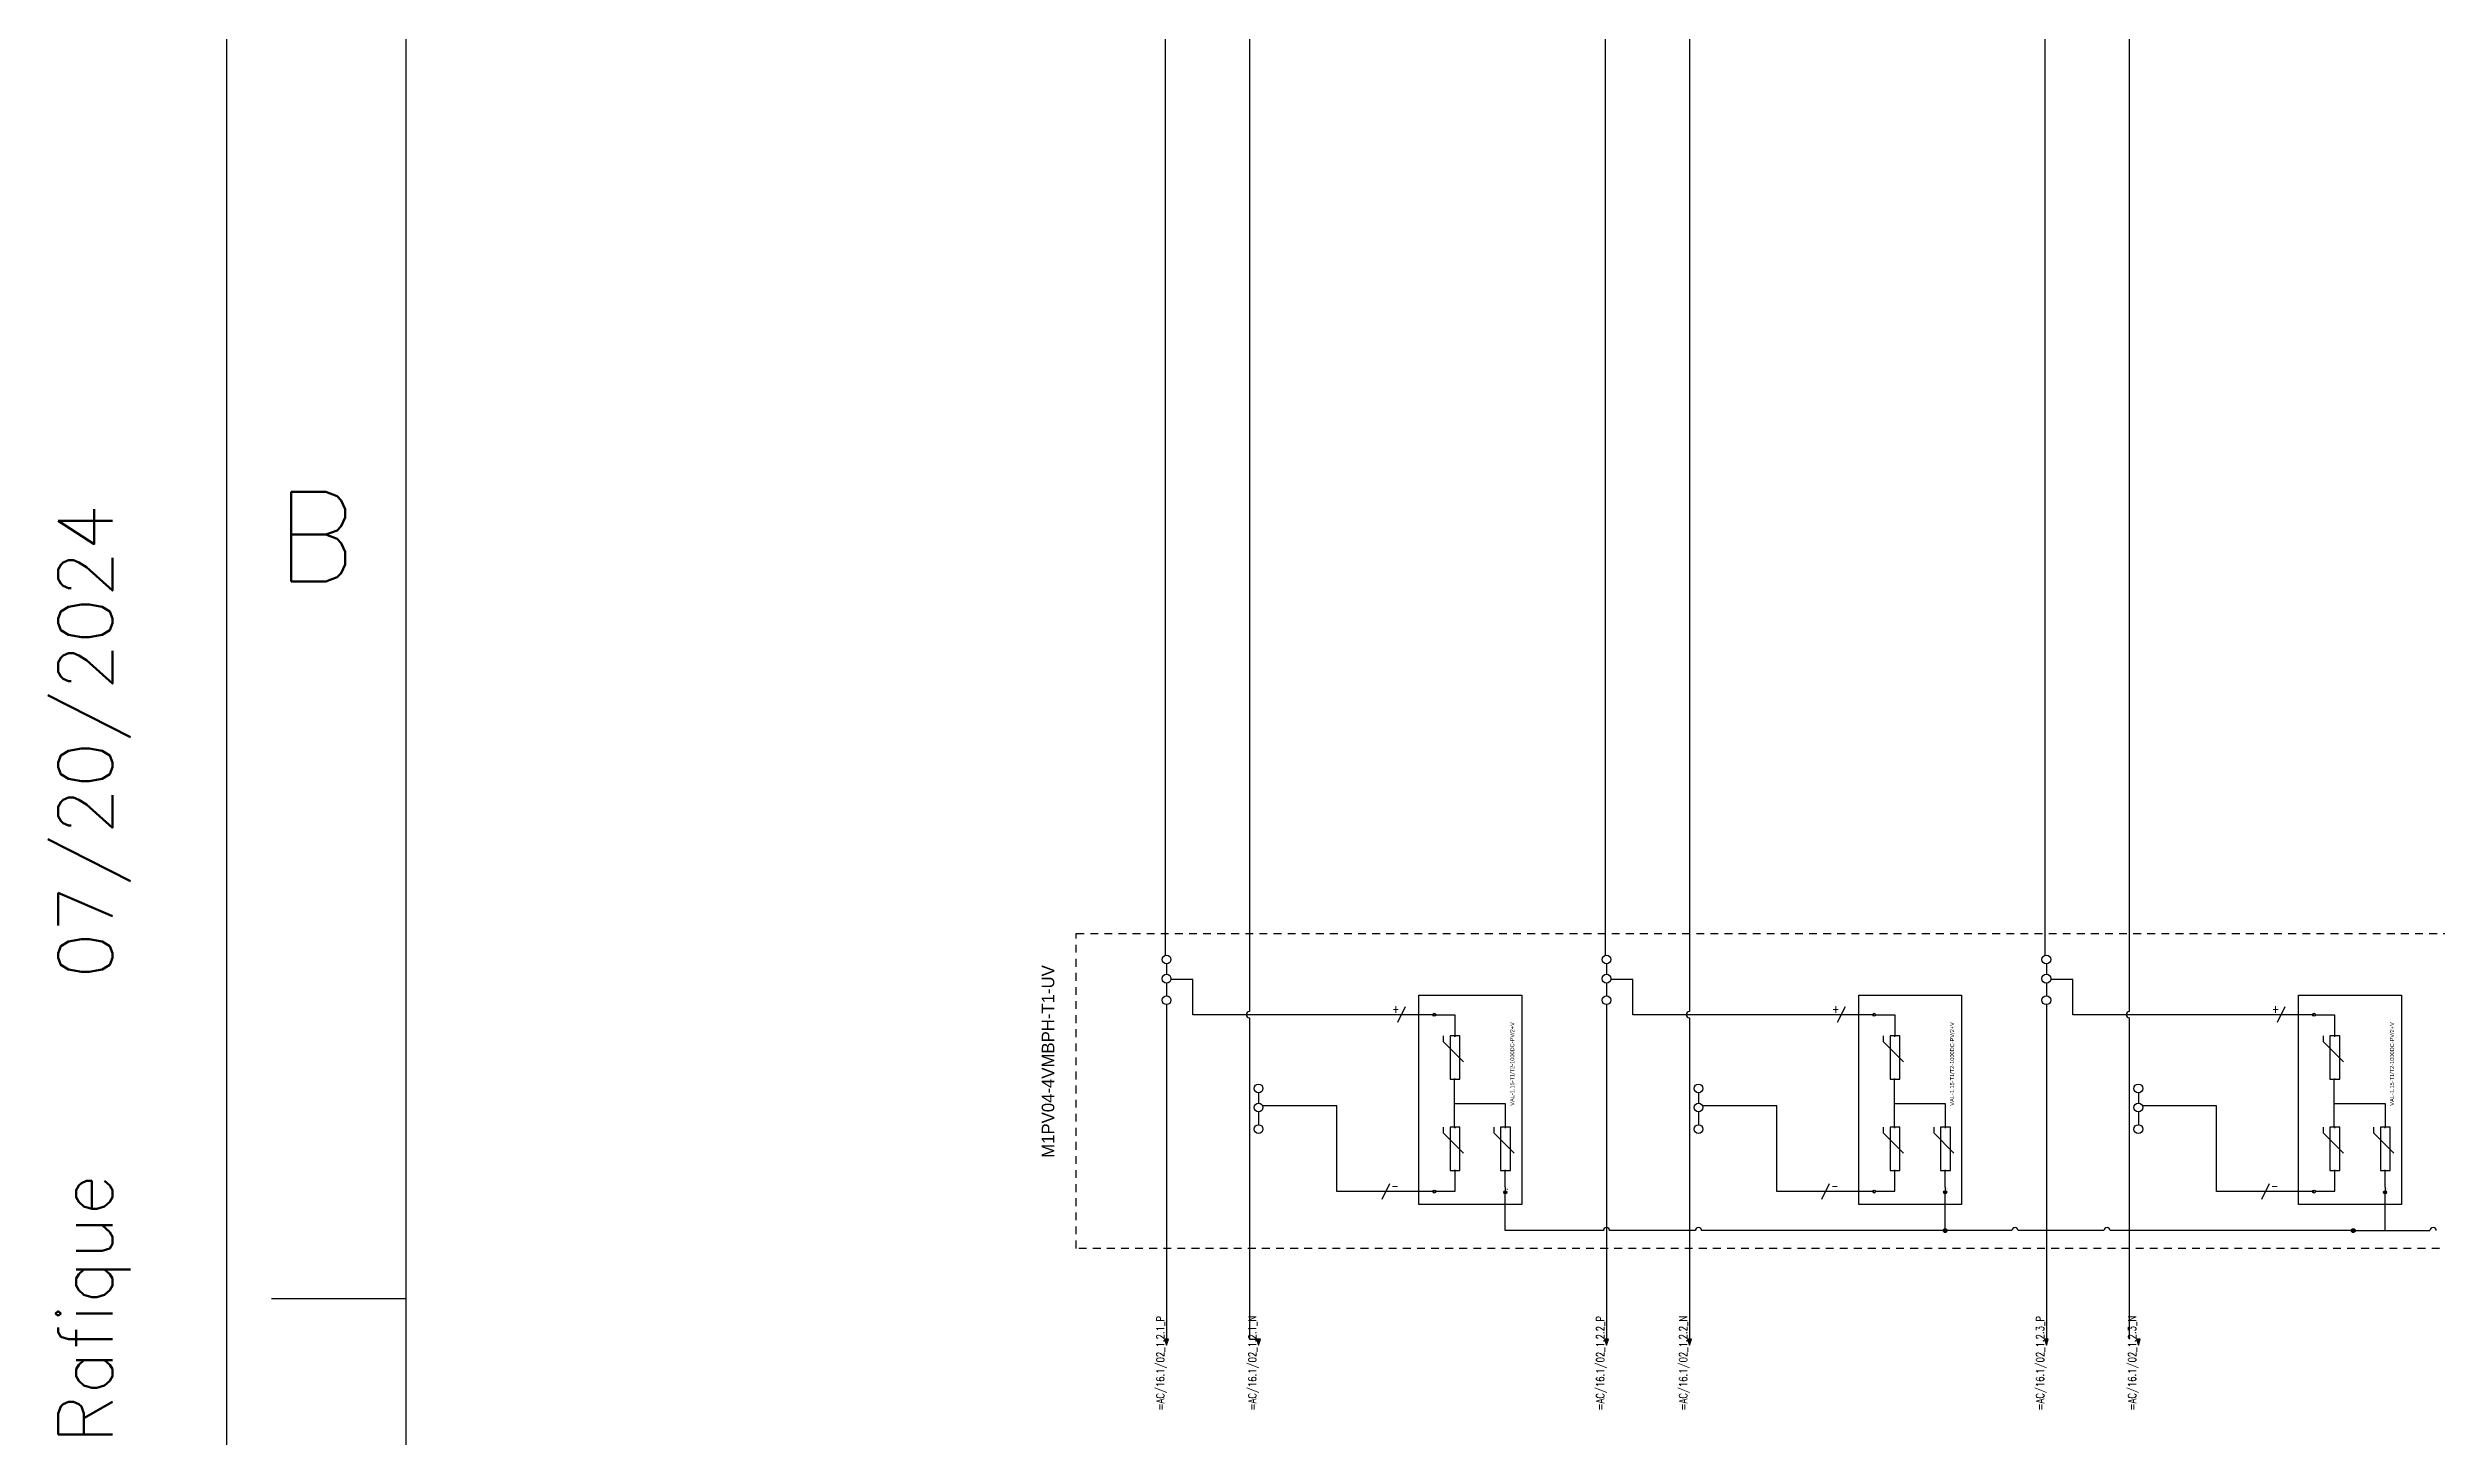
# Model space of a CAD drawing. Header units: inches. Extents: x 4 to 127, y -3 to 89.
# Drawn here: x 3.65 to 41.78, y 17.71 to 39.89 of the extents above; entities that cross this region are included whole.
import ezdxf
from ezdxf.enums import TextEntityAlignment as Align

# ---------------------------------------------------------------- set-up
doc = ezdxf.new("R2010")
doc.units = ezdxf.units.IN
doc.header["$MEASUREMENT"] = 0
doc.linetypes.add('HIDDEN2', pattern=[0.1875, 0.125, -0.0625])
for name, color, linetype in [('GRY_20AWG', 9, 'Continuous'), ('LOCBOX', 92, 'HIDDEN2'), ('MISC', 2, 'Continuous'), ('RED_12AWG', 1, 'Continuous'), ('SYMS', 7, 'Continuous'), ('TAGS', 51, 'Continuous'), ('Title Block', 7, 'Continuous'), ('Viewport', 7, 'Continuous'), ('WHT_12AWG', 7, 'Continuous'), ('WIREREF', 61, 'Continuous')]:
    doc.layers.add(name, color=color, linetype=linetype)
doc.styles.add('Roman', font='romans')
doc.styles.add('WD', font='romans.shx')
doc.styles.add('WD_IEC', font='isocp2.shx', dxfattribs={"width": 0.9, "height": 4})

# ---------------------------------------------------------------- blocks, each defined once
blk = doc.blocks.new('ANSI_border_C')
at = {"layer": 'Title Block'}
for p, q in [((0, 16), (0, 0)), ((0.5, 15.25), (0.5, 0.75)), ((0.125, 4), (0.5, 4))]:
    blk.add_line(p, q, dxfattribs=at)
at = {"layer": 'Title Block', "style": 'Roman'}
blk.add_text('B', height=0.25, dxfattribs=at).set_placement((0.25, 6.125), align=Align.MIDDLE_CENTER)
blk = doc.blocks.new('JIC_border_C')
at = {"xscale": 5.726708801404052, "yscale": 5.726708801404052, "zscale": 5.726708801404052}
blk.add_blockref('ANSI_border_C', (6.5, -3), dxfattribs=at)
blk = doc.blocks.new('HA1S4')
for points in [[(0, 0), (-0.031, 0), (0, -0.094), (0.031, 0), (0, 0)], [(0.016, -0.011), (-0.016, -0.011), (0, -0.058), (0.016, -0.011)]]:
    blk.add_lwpolyline(points)
at = {"style": 'WD', "flags": 1}
for tag, p in [('X2TERM01', (0, 0)), ('SIGCODE', (0.035, -0.083))]:
    blk.add_attdef(tag, p, '', height=0.01, dxfattribs=at)
at = {"style": 'WD', "width": 0.7}
for tag, p in [('XREF', (0.088, -0.062)), ('DESC1', (0.088, 0.113))]:
    blk.add_attdef(tag, p, '', height=0.125, dxfattribs=at)
at = {"style": 'WD', "width": 0.8, "flags": 8}
blk.add_attdef('WIRENO', text='', height=0.125, dxfattribs=at).set_placement((0, -0.259), align=Align.CENTER)
blk = doc.blocks.new('WDDOT')
for radius in [0.03, 0.0187, 0.00929]:
    blk.add_circle((0, 0), radius)
blk = doc.blocks.new('HT0_02')
blk.add_circle((0, 0), 0.0699)
at = {"style": 'WD', "flags": 1}
for tag, p in [('X4TERM01', (-0.07, 0)), ('X2TERM01', (0, 0.07)), ('X1TERM01', (0.07, 0)), ('X8TERM01', (0, -0.07))]:
    blk.add_attdef(tag, p, '', height=0.01, dxfattribs=at)
blk = doc.blocks.new('HGND4')
for p, q in [((0, 0), (10, 0)), ((10, -3.8), (10, 3.8)), ((11.2, -2.5), (11.2, 2.5)), ((12.5, -1.2), (12.5, 1.2))]:
    blk.add_line(p, q)
blk.add_circle((10, 0), 5)
at = {"style": 'WD_IEC'}
for tag, p in [('TAG1', (2.5, 4.6)), ('INST', (2.5, 11.6)), ('LOC', (2.5, 8.1))]:
    blk.add_attdef(tag, text='', height=2.5, dxfattribs=at).set_placement(p, align=Align.RIGHT)
at = {"style": 'WD_IEC', "flags": 1}
blk.add_attdef('X4TERM01', (0, 0), '', height=0.32, dxfattribs=at)
blk = doc.blocks.new('VT0_05')
blk.add_lwpolyline([(0.08, -0.06), (0, 0.08), (-0.08, -0.06)], close=True)
at = {"style": 'WD', "flags": 1}
for tag, p in [('X4TERM01', (-0.05, 0)), ('X2TERM01', (0, 0.08)), ('X1TERM01', (0.05, 0)), ('X8TERM01', (0, -0.06))]:
    blk.add_attdef(tag, p, '', height=0.01, dxfattribs=at)
blk = doc.blocks.new('Lightening Surge Arrestor')
at = {"color": 5}
for p, q in [((0.502, 2.919), (0.502, 2.827)), ((0.502, 2.827), (0.826, 2.503)), ((0.502, 1.459), (0.502, 1.367)), ((0.502, 1.367), (0.826, 1.043)), ((1.308, 1.459), (1.308, 1.367)), ((1.308, 1.367), (1.632, 1.043))]:
    blk.add_line(p, q, dxfattribs=at)
for points in [[(0.112, 3.569), (1.754, 3.569), (1.754, 0.222), (0.112, 0.222)], [(0.768, 2.919), (0.611, 2.919), (0.611, 2.225), (0.768, 2.225)], [(0.768, 1.459), (0.611, 1.459), (0.611, 0.765), (0.768, 0.765)], [(1.574, 1.459), (1.417, 1.459), (1.417, 0.765), (1.574, 0.765)]]:
    blk.add_lwpolyline(points, close=True, dxfattribs=at)
at = {"layer": 'GRY_20AWG'}
blk.add_line((1.492, 0.502), (1.492, 0.468), dxfattribs=at)
at = {"layer": 'RED_12AWG'}
for p, q in [((0.382, 3.255), (0.686, 3.255)), ((0.686, 3.255), (0.686, 2.926)), ((0.69, 2.919), (0.684, 2.919)), ((0.681, 1.459), (0.681, 2.226)), ((0.681, 1.835), (1.492, 1.835)), ((1.492, 1.835), (1.492, 1.466)), ((0.69, 1.459), (0.681, 1.459)), ((0.69, 0.435), (0.69, 0.766)), ((0.381, 0.435), (0.69, 0.435)), ((1.492, 0.502), (1.492, 0.757))]:
    blk.add_line(p, q, dxfattribs=at)
at = {"layer": 'SYMS'}
for name, p, xscale, yscale, zscale in [('HT0_02', (0.358, 3.255), 0.3314421991292846, 0.3314421991292846, 0.3314421991292846), ('VT0_05', (0.686, 2.918), 0.1052161047490845, 0.1052161047490845, 0.1052161047490845), ('VT0_05', (0.686, 1.458), 0.1052161047490845, 0.1052161047490845, 0.1052161047490845), ('HT0_02', (0.69, 1.459), 0.01504368401050088, 0.01504368401050088, 0.01504368401050088), ('VT0_05', (1.492, 1.458), 0.1052161047490845, 0.1052161047490845, 0.1052161047490845), ('HT0_02', (0.358, 0.429), 0.3314421991292846, 0.3314421991292846, 0.3314421991292846)]:
    blk.add_blockref(name, p, dxfattribs=dict(at, xscale=xscale, yscale=yscale, zscale=zscale))
at = {"layer": 'SYMS', "xscale": -0.1052161047490845, "yscale": 0.1052161047490845, "zscale": 0.1052161047490845, "rotation": 180}
for p in [(0.686, 2.226), (0.686, 0.766), (1.492, 0.766)]:
    blk.add_blockref('VT0_05', p, dxfattribs=at)
at = {"layer": 'SYMS'}
ref = blk.add_blockref('HGND4', (1.492, 0.468), dxfattribs=dict(at, xscale=0.005, yscale=0.005, zscale=0.005, rotation=270))
ref.add_attrib('TAG1', 'PE', dxfattribs={"layer": 'TAGS', "height": 0.0125, "rotation": 270, "style": 'WD_IEC'}).set_placement((1.515, 0.455), align=Align.RIGHT)
at = {"color": 5, "insert": (1.57, 1.801), "char_height": 0.065, "attachment_point": 1, "rotation": 90}
blk.add_mtext_dynamic_manual_height_columns('VAL-1.15-T1/T2-1000DC-PV/2+V', width=1.87491, gutter_width=0.325, heights=[0], dxfattribs=at)
for tag, p in [('+', (0.447, 3.312)), ('-', (0.457, 0.49))]:
    blk.add_attdef(tag, p, '', height=0.065)
at = {"color": 5}
blk.add_attdef('VAL-1.15-T1/T2-1000DC-PV/2+V', (1.651, 1.798), '', height=0.065, rotation=90, dxfattribs=at)
blk = doc.blocks.new('VT0_02')
blk.add_circle((0, 0), 0.0699)
at = {"style": 'WD', "flags": 1}
for tag, p in [('X4TERM01', (-0.07, 0)), ('X2TERM01', (0, 0.07)), ('X1TERM01', (0.07, 0)), ('X8TERM01', (0, -0.07))]:
    blk.add_attdef(tag, p, '', height=0.01, dxfattribs=at)
blk = doc.blocks.new('HW01')
for p, q in [((0.062, 0.125), (-0.062, -0.125)), ((0.031, 0), (-0.031, 0))]:
    blk.add_line(p, q)
at = {"style": 'WD', "width": 0.7, "flags": 1}
for tag, p in [('INST', (0, 0.357)), ('LOC', (0, 0.188)), ('DESC1', (0, -0.456)), ('XREF', (0, -0.3)), ('DESC2', (0, -0.613))]:
    blk.add_attdef(tag, text='', height=0.125, dxfattribs=at).set_placement(p, align=Align.CENTER)
at = {"style": 'WD', "width": 0.8}
blk.add_attdef('TAG1', text='', height=0.125, dxfattribs=at).set_placement((-0.031, 0.031), align=Align.RIGHT)
at = {"style": 'WD', "flags": 1}
for tag, p in [('X4TERM01', (-0.031, 0)), ('X1TERM01', (0.031, 0))]:
    blk.add_attdef(tag, p, '', height=0.0125, dxfattribs=at)
at = {"linetype": 'Continuous', "style": 'WD', "flags": 9}
blk.add_attdef('ASSYCODE', text='', height=0.01, dxfattribs=at).set_placement((0.029, 0.042), align=Align.CENTER)
at = {"style": 'WD'}
for tag, p in [('X2LINK', (0, 0.125)), ('X8LINK', (0, -0.125))]:
    blk.add_attdef(tag, p, '', height=0.01, dxfattribs=at)
at = {"style": 'WD', "flags": 9}
blk.add_attdef('FAMILY', text='', height=0.01, dxfattribs=at).set_placement((0.023, 0.118), align=Align.CENTER)
at = {"style": 'WD', "width": 0.8}
blk.add_attdef('RATING1', (0.094, 0.031), '', height=0.125, dxfattribs=at)
at = {"style": 'WD', "width": 0.8, "flags": 1}
blk.add_attdef('MFG', text='', height=0.0938, dxfattribs=at).set_placement((-0.125, -0.031), align=Align.TOP_RIGHT)
blk.add_attdef('CAT', text='', height=0.0938, dxfattribs=at).set_placement((0.031, -0.031), align=Align.TOP_LEFT)
blk = doc.blocks.new('JIC_tblock_desc_C')
at = {"color": 0, "style": 'Roman', "flags": 8}
for tag, p in [('FNAME', (-20.6363, 6.8195)), ('REVDATE', (-20.6363, 4.1057)), ('USER', (-20.6363, 1.4768))]:
    blk.add_attdef(tag, p, '', height=0.15, rotation=90, dxfattribs=at)
at = {"style": 'WD'}
for tag, p in [('PROJDESC', (-2.125, 1.5)), ('TITLE1', (-2.125, 1.095)), ('TITLE2', (-2.125, 0.785))]:
    blk.add_attdef(tag, text='', height=0.08, dxfattribs=at).set_placement(p, align=Align.CENTER)
for tag, p in [('FSCM_NO', (-3.4004, 0.3365)), ('DWG_NO', (-1.6588, 0.3365)), ('SIZE', (-4.1624, 0.3198)), ('REV', (-0.2648, 0.3031)), ('SCALE', (-3.6344, 0.0688)), ('SHEET', (-0.8829, 0.0925))]:
    blk.add_attdef(tag, p, '', height=0.065, dxfattribs=at)
at = {"style": 'WD', "flags": 1}
blk.add_attdef('WD_TB', (-5.5702, 0.1772), '', height=0.086, dxfattribs=at)

msp = doc.modelspace()

# ---------------------------------------------------------------- linework, layer by layer
at = {"layer": 'GRY_20AWG', "color": 240, "true_color": 0xed1f24}
for p, q in [((21.486, 61.873), (21.486, 25.393)), ((28.509, 61.873), (28.509, 25.393)), ((35.532, 61.873), (35.532, 25.393)), ((21.509, 25.253), (21.509, 25.088)), ((28.532, 25.253), (28.532, 25.088)), ((35.555, 25.253), (35.555, 25.088)), ((21.509, 24.948), (21.509, 24.743)), ((21.93, 25.004), (21.579, 25.004)), ((21.93, 24.442), (21.93, 25.004)), ((28.532, 24.948), (28.532, 24.743)), ((28.953, 25.004), (28.602, 25.004)), ((28.953, 24.442), (28.953, 25.004)), ((35.555, 24.948), (35.555, 24.743)), ((35.976, 25.004), (35.625, 25.004)), ((35.976, 24.442), (35.976, 25.004)), ((21.509, 24.603), (21.509, 19.258)), ((25.225, 24.442), (21.93, 24.442)), ((25.784, 24.442), (25.288, 24.442)), ((28.532, 24.603), (28.532, 19.258)), ((32.248, 24.442), (28.953, 24.442)), ((32.806, 24.442), (32.31, 24.442)), ((35.555, 24.603), (35.555, 19.258)), ((39.271, 24.442), (35.976, 24.442)), ((39.829, 24.442), (39.333, 24.442)), ((22.978, 23.195), (22.978, 23.03)), ((22.978, 22.89), (22.978, 22.685)), ((24.227, 22.984), (23.048, 22.984)), ((24.227, 21.616), (24.227, 22.984)), ((30.001, 23.195), (30.001, 23.03)), ((30.001, 22.89), (30.001, 22.685)), ((31.25, 22.984), (30.071, 22.984)), ((31.25, 21.616), (31.25, 22.984)), ((37.024, 23.195), (37.024, 23.03)), ((37.024, 22.89), (37.024, 22.685)), ((38.273, 22.984), (37.094, 22.984)), ((38.273, 21.616), (38.273, 22.984)), ((24.974, 21.616), (24.227, 21.616)), ((25.784, 21.616), (25.037, 21.616)), ((31.997, 21.616), (31.25, 21.616)), ((32.806, 21.616), (32.059, 21.616)), ((39.02, 21.616), (38.273, 21.616)), ((39.829, 21.616), (39.082, 21.616))]:
    msp.add_line(p, q, dxfattribs=at)
at = {"layer": 'GRY_20AWG', "color": 3}
msp.add_line((40.456, 20.993), (41.68, 20.993), dxfattribs=at)
msp.add_arc((41.73, 20.993), 0.05, 0, 180, dxfattribs=at)
at = {"layer": 'LOCBOX', "color": 6}
msp.add_lwpolyline([(20.067, 25.738), (63.207, 25.738), (63.207, 20.709), (20.067, 20.709)], close=True, dxfattribs=at)
at = {"layer": 'WHT_12AWG', "color": 240, "true_color": 0xed1f24}
for p, q in [((22.833, 72.29), (22.833, 24.492)), ((29.856, 72.29), (29.856, 24.492)), ((36.879, 72.29), (36.879, 24.492)), ((22.833, 24.392), (22.833, 19.258)), ((29.856, 24.392), (29.856, 19.258)), ((36.879, 24.392), (36.879, 19.258)), ((22.833, 19.258), (22.978, 19.258))]:
    msp.add_line(p, q, dxfattribs=at)
at = {"layer": 'WHT_12AWG', "color": 3}
for p, q in [((26.917, 20.993), (26.917, 21.595)), ((33.94, 20.993), (33.94, 21.595)), ((40.962, 20.993), (40.962, 21.595)), ((28.482, 20.993), (26.917, 20.993)), ((29.951, 20.993), (28.582, 20.993)), ((33.94, 20.993), (30.051, 20.993)), ((35.005, 20.993), (33.94, 20.993)), ((36.474, 20.993), (35.105, 20.993)), ((40.456, 20.993), (36.574, 20.993))]:
    msp.add_line(p, q, dxfattribs=at)
at = {"layer": 'WHT_12AWG'}
for centre in [(22.833, 24.442), (29.856, 24.442), (36.879, 24.442)]:
    msp.add_arc(centre, 0.05, 90, 270, dxfattribs=at)
at = {"layer": 'WHT_12AWG', "color": 3}
for centre in [(28.532, 20.993), (30.001, 20.993), (35.055, 20.993), (36.524, 20.993)]:
    msp.add_arc(centre, 0.05, 0, 180, dxfattribs=at)

# ---------------------------------------------------------------- block references
ref = msp.add_blockref('JIC_tblock_desc_C', (123.898, 1.295), dxfattribs=dict(xscale=5.777177524552554, yscale=5.777177524552554, zscale=5.777177524552554))
ref.add_attrib('USER', 'Engr Usama Rafique', (4.678, 9.827), dxfattribs={"color": 0, "height": 0.86658, "rotation": 90, "style": 'Roman', "flags": 8})
ref.add_attrib('REVDATE', '07/20/2024', (4.678, 25.015), dxfattribs={"color": 0, "height": 0.8666, "rotation": 90, "style": 'Roman', "flags": 8})
for p in [(25.425, 21.187), (32.448, 21.187), (39.471, 21.187)]:
    msp.add_blockref('Lightening Surge Arrestor', p)
at = {"layer": 'SYMS'}
for p in [(21.509, 25.323), (28.532, 25.323), (35.555, 25.323), (21.509, 25.018), (28.532, 25.018), (35.555, 25.018), (21.509, 24.673), (28.532, 24.673), (35.555, 24.673), (22.978, 23.265), (30.001, 23.265), (37.024, 23.265), (22.978, 22.96), (30.001, 22.96), (37.024, 22.96), (22.978, 22.615), (30.001, 22.615), (37.024, 22.615)]:
    msp.add_blockref('VT0_02', p, dxfattribs=at)
ref = msp.add_blockref('HW01', (25.256, 24.442), dxfattribs=at)
ref.add_attrib('TAG1', '+', dxfattribs={"layer": 'TAGS', "height": 0.125, "style": 'WD', "width": 0.8}).set_placement((25.225, 24.473), align=Align.RIGHT)
ref = msp.add_blockref('HW01', (32.279, 24.442), dxfattribs=at)
ref.add_attrib('TAG1', '+', dxfattribs={"layer": 'TAGS', "height": 0.125, "style": 'WD', "width": 0.8}).set_placement((32.248, 24.473), align=Align.RIGHT)
ref = msp.add_blockref('HW01', (39.302, 24.442), dxfattribs=at)
ref.add_attrib('TAG1', '+', dxfattribs={"layer": 'TAGS', "height": 0.125, "style": 'WD', "width": 0.8}).set_placement((39.271, 24.473), align=Align.RIGHT)
ref = msp.add_blockref('HW01', (25.005, 21.616), dxfattribs=at)
ref.add_attrib('RATING1', '-', (25.099, 21.647), dxfattribs={"layer": 'MISC', "height": 0.125, "style": 'WD', "width": 0.8})
ref = msp.add_blockref('HW01', (32.028, 21.616), dxfattribs=at)
ref.add_attrib('RATING1', '-', (32.122, 21.647), dxfattribs={"layer": 'MISC', "height": 0.125, "style": 'WD', "width": 0.8})
ref = msp.add_blockref('HW01', (39.051, 21.616), dxfattribs=at)
ref.add_attrib('RATING1', '-', (39.145, 21.647), dxfattribs={"layer": 'MISC', "height": 0.125, "style": 'WD', "width": 0.8})
at = {"layer": 'SYMS', "color": 3}
for p in [(33.94, 20.993), (40.456, 20.993)]:
    msp.add_blockref('WDDOT', p, dxfattribs=at)
at = {"layer": 'SYMS', "color": 1}
ref = msp.add_blockref('HA1S4', (21.509, 19.258), dxfattribs=at)
ref.add_attrib('WIRENO', '=AC/16.1/02_1.2.1_P', dxfattribs={"layer": 'WIREREF', "color": 0, "height": 0.125, "rotation": 90, "style": 'WD', "width": 0.8, "flags": 8}).set_placement((21.509, 18.12), align=Align.BOTTOM_LEFT)
ref = msp.add_blockref('HA1S4', (22.978, 19.258), dxfattribs=at)
ref.add_attrib('WIRENO', '=AC/16.1/02_1.2.1_N', dxfattribs={"layer": 'WIREREF', "color": 0, "height": 0.125, "rotation": 90, "style": 'WD', "width": 0.8, "flags": 8}).set_placement((22.978, 18.12), align=Align.BOTTOM_LEFT)
ref = msp.add_blockref('HA1S4', (28.532, 19.258), dxfattribs=at)
ref.add_attrib('WIRENO', '=AC/16.1/02_1.2.2_P', dxfattribs={"layer": 'WIREREF', "color": 1, "height": 0.125, "rotation": 90, "style": 'WD', "width": 0.8, "flags": 8}).set_placement((28.532, 18.12), align=Align.BOTTOM_LEFT)
ref = msp.add_blockref('HA1S4', (29.856, 19.258), dxfattribs=at)
ref.add_attrib('WIRENO', '=AC/16.1/02_1.2.2_N', dxfattribs={"layer": 'WIREREF', "color": 1, "height": 0.125, "rotation": 90, "style": 'WD', "width": 0.8, "flags": 8}).set_placement((29.856, 18.12), align=Align.BOTTOM_LEFT)
ref = msp.add_blockref('HA1S4', (35.555, 19.258), dxfattribs=at)
ref.add_attrib('WIRENO', '=AC/16.1/02_1.2.3_P', dxfattribs={"layer": 'WIREREF', "color": 1, "height": 0.125, "rotation": 90, "style": 'WD', "width": 0.8, "flags": 8}).set_placement((35.555, 18.12), align=Align.BOTTOM_LEFT)
ref = msp.add_blockref('HA1S4', (37.024, 19.258), dxfattribs=at)
ref.add_attrib('WIRENO', '=AC/16.1/02_1.2.3_N', dxfattribs={"layer": 'WIREREF', "color": 1, "height": 0.125, "rotation": 90, "style": 'WD', "width": 0.8, "flags": 8}).set_placement((37.024, 18.12), align=Align.BOTTOM_LEFT)
at = {"layer": 'Viewport'}
msp.add_blockref('JIC_border_C', (0, 0), dxfattribs=at)

# ---------------------------------------------------------------- texts
at = {"layer": 'LOCBOX', "color": 6}
msp.add_text('M1PV04-4VMBPH-T1-UV', height=0.2, rotation=90, dxfattribs=at).set_placement((19.616, 25.233), align=Align.MIDDLE_RIGHT)

doc.saveas('drawing.dxf')
